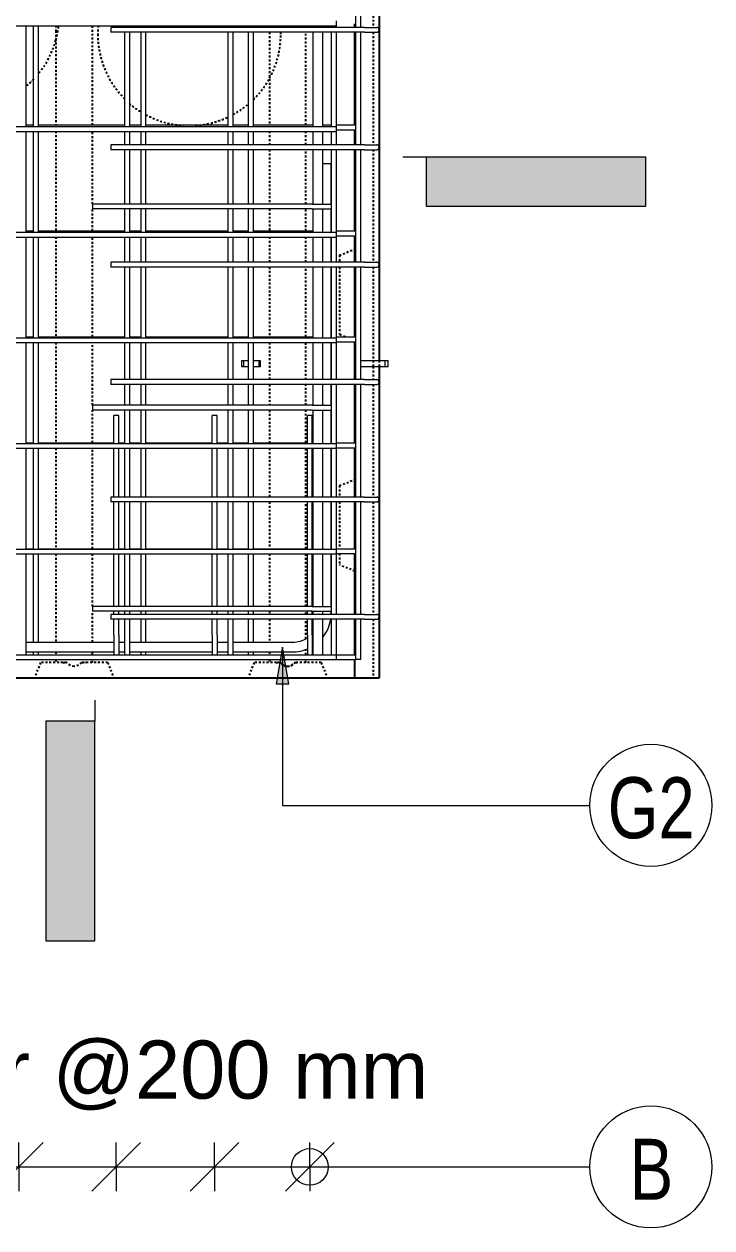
# Model space of a CAD drawing. Header units: millimetres. Extents: x -1209 to 17985, y -2296 to 18684.
# Drawn here: x 2007 to 3134, y -2296 to -324 of the extents above; entities that cross this region are included whole.
import ezdxf

# ---------------------------------------------------------------- set-up
doc = ezdxf.new("R2010")
doc.units = ezdxf.units.MM
doc.linetypes.add('Dash', pattern=[6.36, 3.18, -3.18])
for name, color, linetype, lineweight in [('A-ANNO-DIMS', 211, 'Continuous', 9), ('A-ANNO-DIMS-40', 211, 'Continuous', 9), ('A-GENM', 13, 'Continuous', 18), ('A-WALL', 113, 'Continuous', 25), ('A-WALL-HDLN', 110, 'Dash', 25), ('G-ANNO-SYMB', 111, 'Continuous', 9), ('S-RBAR', 171, 'Continuous', 18), ('S-RBAR-IDEN', 171, 'Continuous', 9)]:
    doc.layers.add(name, color=color, linetype=linetype, lineweight=lineweight)
doc.styles.add('Arial', font='arial.ttf', dxfattribs={"height": 95.25})
doc.styles.add('Nirmala UI Semilight', font='NirmalaS.ttf', dxfattribs={"width": 0.8, "height": 100})
doc.dimstyles.new('Arrow_Filled_-_2_5_NI_UI_1', dxfattribs={"dimscale": 304.8, "dimtxt": 104.736395, "dimasz": 0.262467, "dimexe": 0.131234, "dimexo": 0.0625, "dimgap": 0.131234, "dimtad": 1, "dimdec": 4, "dimzin": 0, "dimdsep": 46, "dimtxsty": 'Arial', "dimblk1": 'OBLIQUE', "dimblk2": 'OBLIQUE', "dimsah": 1, "dimcen": 0.09, "dimazin": 0, "dimtfac": 1, "dimtdec": 4, "dimtix": 1, "dimtmove": 0, "dimatfit": 3, "dimfxl": 0.131234, "dimfxlon": 1, "dimtvp": 1, "dimtolj": 1, "dimtzin": 0, "dimarcsym": 2})

# ---------------------------------------------------------------- blocks, each defined once
blk = doc.blocks.new('RR spread anchor face based - RR-SA-2_5-150-V1-Elevation Front Copy 1')
at = {"layer": 'A-GENM'}
for p, q in [((2363.8, 3050), (2366.3, 3050)), ((2363.8, 3040), (2363.8, 3050)), ((2366.3, 3040), (2363.8, 3040)), ((2366.3, 3050), (2374.7, 3050)), ((2366.3, 3050), (2366.3, 3040)), ((2374.7, 3040), (2366.3, 3040)), ((2382.7, 3050), (2391.3, 3050)), ((2391.3, 3040), (2382.7, 3040)), ((2391.3, 3050), (2393.8, 3050)), ((2391.3, 3050), (2391.3, 3040)), ((2393.8, 3040), (2391.3, 3040)), ((2393.8, 3050), (2393.8, 3040))]:
    blk.add_line(p, q, dxfattribs=at)
blk = doc.blocks.new('RR spread anchor face based - RR-SA-3_0-200-1726827-Elevation Front Copy 1')
at = {"layer": 'A-GENM'}
for p, q in [((2548.8, 3050), (2550.8, 3050)), ((2550.8, 3040), (2548.8, 3040)), ((2558.8, 3050), (2598.8, 3050)), ((2598.8, 3040), (2558.8, 3040)), ((2598.8, 3050), (2603.8, 3050)), ((2598.8, 3040), (2598.8, 3050)), ((2603.8, 3040), (2598.8, 3040)), ((2603.8, 3040), (2603.8, 3050))]:
    blk.add_line(p, q, dxfattribs=at)
blk = doc.blocks.new('M_Rebar Tag_rfa Dimension - ARROW-793927-Elevation Front Copy 1')
at = {"layer": 'S-RBAR-IDEN'}
blk.add_circle((342.6, -931.6), 100, dxfattribs=at)
blk = doc.blocks.new('DIMBLOCK79-Elevation Front Copy 1')
at = {"layer": 'A-ANNO-DIMS-40'}
for p, q in [((1819.4, -2196.1), (1859.4, -2156.1)), ((1819.4, -2196.1), (1819.4, -2156.1)), ((1998, -2196.1), (2038, -2156.1)), ((1998, -2196.1), (1998, -2156.1)), ((1819.4, -2196.1), (1779.4, -2236.1)), ((1819.4, -2196.1), (1998, -2196.1)), ((1819.4, -2196.1), (1819.4, -2236.1)), ((1998, -2196.1), (1958, -2236.1)), ((1998, -2196.1), (1998, -2236.1))]:
    blk.add_line(p, q, dxfattribs=at)
blk = doc.blocks.new('_Oblique')
at = {"color": 0, "linetype": 'ByBlock', "lineweight": -2}
blk.add_line((-0.5, -0.5), (0.5, 0.5), dxfattribs=at)
blk = doc.blocks.new('DIMBLOCK80-Elevation Front Copy 1')
at = {"layer": 'A-ANNO-DIMS-40'}
for p, q in [((1998, -2196.1), (2038, -2156.1)), ((1998, -2196.1), (1998, -2156.1)), ((2157.9, -2196.1), (2197.9, -2156.1)), ((2157.9, -2196.1), (2157.9, -2156.1)), ((1998, -2196.1), (1958, -2236.1)), ((1998, -2196.1), (2157.9, -2196.1)), ((1998, -2196.1), (1998, -2236.1)), ((2157.9, -2196.1), (2117.9, -2236.1)), ((2157.9, -2196.1), (2157.9, -2236.1))]:
    blk.add_line(p, q, dxfattribs=at)
blk = doc.blocks.new('DIMBLOCK81-Elevation Front Copy 1')
at = {"layer": 'A-ANNO-DIMS-40'}
for p, q in [((2157.9, -2196.1), (2197.9, -2156.1)), ((2157.9, -2196.1), (2157.9, -2156.1)), ((2319, -2196.1), (2359, -2156.1)), ((2319, -2196.1), (2319, -2156.1)), ((2157.9, -2196.1), (2117.9, -2236.1)), ((2157.9, -2196.1), (2319, -2196.1)), ((2157.9, -2196.1), (2157.9, -2236.1)), ((2319, -2196.1), (2279, -2236.1)), ((2319, -2196.1), (2319, -2236.1))]:
    blk.add_line(p, q, dxfattribs=at)
blk = doc.blocks.new('DIMBLOCK82-Elevation Front Copy 1')
at = {"layer": 'A-ANNO-DIMS-40'}
for p, q in [((2319, -2196.1), (2359, -2156.1)), ((2319, -2196.1), (2319, -2156.1)), ((2475.2, -2196.1), (2515.2, -2156.1)), ((2475.2, -2196.1), (2475.2, -2156.1)), ((2319, -2196.1), (2279, -2236.1)), ((2319, -2196.1), (2475.2, -2196.1)), ((2319, -2196.1), (2319, -2236.1)), ((2475.2, -2196.1), (2435.2, -2236.1)), ((2475.2, -2196.1), (2475.2, -2236.1))]:
    blk.add_line(p, q, dxfattribs=at)
blk = doc.blocks.new('M_Rebar Tag_rfa MARK - DOT 1_5-794230-Elevation Front Copy 1')
at = {"layer": 'S-RBAR-IDEN'}
blk.add_circle((3034.1, 4800.9), 100, dxfattribs=at)
blk = doc.blocks.new('Detail View - M_Section Tail - Filled Horizontal-14034-Elevation Front Copy 1')
at = {"layer": 'G-ANNO-SYMB'}
blk.add_hatch(color=256, dxfattribs=at).paths.add_polyline_path([(2042.6, -1465.7), (2122.6, -1465.7), (2122.6, -1825.7), (2042.6, -1825.7)])
for p, q in [((2042.6, -1465.7), (2042.6, -1825.7)), ((2122.6, -1465.7), (2042.6, -1465.7)), ((2122.6, -1825.7), (2122.6, -1465.7)), ((2042.6, -1825.7), (2122.6, -1825.7))]:
    blk.add_line(p, q, dxfattribs=at)

msp = doc.modelspace()

# ---------------------------------------------------------------- hatches: boundary and pattern name
at = {"layer": 'S-RBAR-IDEN'}
msp.add_hatch(color=256, dxfattribs=at).paths.add_polyline_path([(2430.31166, -1344.5), (2419.73204, -1404.5), (2440.89127, -1404.5)])

# ---------------------------------------------------------------- linework, layer by layer
at = {"layer": 'A-WALL'}
for p, q in [((2588.80383, 564.9), (2588.80383, -875.1)), ((2548.80383, -329.26826), (2548.80383, -323.44275)), ((2548.80383, -489.03563), (2548.80383, -337.26826)), ((2548.80383, -521.6146), (2548.80383, -497.03563)), ((2548.80383, -662.6285), (2548.80383, -529.6146)), ((2548.80383, -713.96095), (2548.80383, -670.6285)), ((2548.80383, -836.22138), (2548.80383, -721.96095)), ((2548.80383, -906.3073), (2548.80383, -844.22138)), ((2588.80383, -885.1), (2588.80383, -1395)), ((2548.80383, -1009.81425), (2548.80383, -914.3073)), ((2548.80383, -1098.65365), (2548.80383, -1017.81425)), ((2548.80383, -1183.40713), (2548.80383, -1106.65365)), ((2548.80383, -1291), (2548.80383, -1191.40713)), ((2548.80383, -1357), (2548.80383, -1299)), ((2548.80383, -1395), (2548.80383, -1365)), ((1088.80383, -1395), (2588.80383, -1395))]:
    msp.add_line(p, q, dxfattribs=at)
at = {"layer": 'A-WALL-HDLN'}
for p, q in [((2578.80125, -144.92191), (2578.80125, -329.26826)), ((2058.8071, -335), (2058.8071, -489.03563)), ((2118.8071, -489.03563), (2118.8071, -326.45162)), ((2408.8071, -326.45162), (2408.8071, -329.26826)), ((2468.8071, -329.26826), (2468.8071, -326.45162)), ((2408.8071, -337.26826), (2408.8071, -489.03563)), ((2468.8071, -489.03563), (2468.8071, -337.26826)), ((2578.80125, -337.26826), (2578.80125, -521.6146)), ((2058.8071, -499.54302), (2058.8071, -662.6285)), ((2118.8071, -618.58924), (2118.8071, -499.54302)), ((2408.8071, -499.54302), (2408.8071, -521.6146)), ((2468.8071, -521.6146), (2468.8071, -499.54302)), ((2408.8071, -529.6146), (2408.8071, -618.58924)), ((2468.8071, -618.58924), (2468.8071, -529.6146)), ((2578.80125, -529.6146), (2578.80125, -713.96095)), ((2118.8071, -662.6285), (2118.8071, -626.58924)), ((2408.8071, -626.58924), (2408.8071, -662.6285)), ((2468.8071, -662.6285), (2468.8071, -626.58924)), ((2058.8071, -672.63441), (2058.8071, -836.22138)), ((2118.8071, -836.22138), (2118.8071, -672.63441)), ((2408.8071, -672.63441), (2408.8071, -713.96095)), ((2468.8071, -713.96095), (2468.8071, -672.63441)), ((2523.80383, -702.5), (2548.75422, -692.51984)), ((2523.80383, -702.5), (2523.80383, -713.96095)), ((2408.8071, -721.96095), (2408.8071, -836.22138)), ((2468.8071, -836.22138), (2468.8071, -721.96095)), ((2523.80383, -721.96095), (2523.80383, -832.5)), ((2578.80125, -721.96095), (2578.80125, -875.05039)), ((2058.8071, -845.72581), (2058.8071, -1009.81425)), ((2118.8071, -948.23915), (2118.8071, -845.72581)), ((2408.8071, -845.72581), (2408.8071, -906.3073)), ((2468.8071, -906.3073), (2468.8071, -845.72581)), ((2533.10727, -836.22138), (2523.80383, -832.5)), ((2578.80125, -875.14961), (2578.80125, -885.05039)), ((2578.80125, -885.14961), (2578.80125, -906.3073)), ((2588.80383, -875.14961), (2588.80383, -885.05039)), ((2408.8071, -914.3073), (2408.8071, -948.23915)), ((2468.8071, -948.23915), (2468.8071, -914.3073)), ((2578.80125, -914.3073), (2578.80125, -1098.65365)), ((2118.8071, -1009.81425), (2118.8071, -956.23915)), ((2408.8071, -956.23915), (2408.8071, -1009.81425)), ((2468.8071, -1009.81425), (2468.8071, -956.23915)), ((2058.8071, -1018.81721), (2058.8071, -1183.40713)), ((2118.8071, -1183.40713), (2118.8071, -1018.81721)), ((2408.8071, -1018.81721), (2408.8071, -1098.65365)), ((2468.8071, -1098.65365), (2468.8071, -1018.81721)), ((2523.80383, -1080), (2548.75422, -1070.01984)), ((2523.80383, -1080), (2523.80383, -1098.65365)), ((2408.8071, -1106.65365), (2408.8071, -1183.40713)), ((2468.8071, -1183.40713), (2468.8071, -1106.65365)), ((2523.80383, -1106.65365), (2523.80383, -1183.40713)), ((2578.80125, -1106.65365), (2578.80125, -1291)), ((2058.8071, -1191.9086), (2058.8071, -1336.5)), ((2118.8071, -1277.88906), (2118.8071, -1191.9086)), ((2408.8071, -1191.9086), (2408.8071, -1277.88906)), ((2468.8071, -1277.88906), (2468.8071, -1191.9086)), ((2523.80383, -1191.40713), (2523.80383, -1210)), ((2548.75422, -1219.98016), (2523.80383, -1210)), ((2118.8071, -1336.5), (2118.8071, -1285.88906)), ((2408.8071, -1285.88906), (2408.8071, -1291)), ((2408.8071, -1299), (2408.8071, -1336.5)), ((2468.8071, -1291), (2468.8071, -1285.88906)), ((2468.8071, -1330.80643), (2468.8071, -1299)), ((2578.80125, -1299), (2578.80125, -1395)), ((2058.8071, -1352.5), (2058.8071, -1357)), ((2118.8071, -1357), (2118.8071, -1352.5)), ((2408.8071, -1352.5), (2408.8071, -1357)), ((2468.8071, -1357), (2468.8071, -1347.97654)), ((2033.80383, -1370), (2023.80383, -1395)), ((2076.81752, -1370), (2033.80383, -1370)), ((2058.8071, -1365), (2058.8071, -1370)), ((2070.20482, -1370), (2076.81752, -1370)), ((2100.79668, -1370), (2107.40938, -1370)), ((2143.80383, -1370), (2100.79668, -1370)), ((2118.8071, -1370), (2118.8071, -1365)), ((2143.80383, -1370), (2153.80383, -1395)), ((2383.80383, -1370), (2373.82367, -1394.95039)), ((2426.51983, -1370), (2383.80383, -1370)), ((2408.8071, -1365), (2408.8071, -1370)), ((2419.9498, -1370), (2426.51983, -1370)), ((2426.55374, -1370), (2427.12429, -1370)), ((2450.48992, -1370), (2451.06046, -1370)), ((2451.09438, -1370), (2457.6644, -1370)), ((2493.80383, -1370), (2451.09438, -1370)), ((2468.8071, -1370), (2468.8071, -1365)), ((2493.80383, -1370), (2503.78399, -1394.95039))]:
    msp.add_line(p, q, dxfattribs=at)
at = {"layer": 'A-WALL-HDLN', "flags": 128}
for points in [[(2058.8071, -326.45162), (2058.8071, -330.01104), (2058.8071, -335)], [(2088.8071, -1376.25), (2085.72899, -1375.85417), (2082.68338, -1374.67088), (2079.7024, -1372.71259), (2076.81752, -1370)], [(2100.79668, -1370), (2097.9118, -1372.71259), (2094.93083, -1374.67088), (2091.88521, -1375.85417), (2088.8071, -1376.25)], [(2438.8071, -1376.57929), (2435.64805, -1376.16232), (2432.52413, -1374.91603), (2429.47007, -1372.85428), (2426.51983, -1370)], [(2427.12429, -1370), (2429.94129, -1372.57078), (2432.84688, -1374.42563), (2435.81203, -1375.546), (2438.8071, -1375.92071)], [(2438.8071, -1375.92071), (2441.80217, -1375.546), (2444.76732, -1374.42563), (2447.67291, -1372.57078), (2450.48992, -1370)], [(2451.09438, -1370), (2448.14414, -1372.85428), (2445.09008, -1374.91603), (2441.96615, -1376.16232), (2438.8071, -1376.57929)]]:
    msp.add_lwpolyline(points, dxfattribs=at)
at = {"layer": 'A-WALL-HDLN'}
for centre, start, end in [((1914.41051, -309.94055), 344.55688825, 353.62061206), ((2277.64454, -340.35275), 174.62901527, 180), ((2277.64454, -340.35275), 4.28272027, 5.37098473), ((1914.41051, -309.94055), 321.27125593, 344.45757061), ((2277.64454, -340.35275), 180, 225), ((2277.64454, -340.35275), 331.30966318, 0), ((2277.64454, -340.35275), 0, 1.19175763), ((1914.41051, -309.94055), 310.15524968, 316.23723294), ((2277.64454, -340.35275), 314.50407297, 331.21034553), ((2277.64454, -340.35275), 229.01623658, 238.02930054), ((2277.64454, -340.35275), 241.62473351, 266.13453237), ((2277.64454, -340.35275), 298.63404859, 310.64133127), ((2277.64454, -340.35275), 273.86546763, 295.31703709)]:
    msp.add_arc(centre, 150, start, end, dxfattribs=at)
at = {"layer": 'G-ANNO-SYMB'}
for p, q in [((2665.89886, -541.82024), (2627.58763, -541.82024)), ((2122.61565, -1431.43096), (2122.61565, -1465.68026))]:
    msp.add_line(p, q, dxfattribs=at)
at = {"layer": 'S-RBAR'}
for p, q in [((2550.80383, -329.26826), (2550.80383, -144.92191)), ((2558.80383, -329.26826), (2558.80383, -144.92191)), ((1496.65508, -326.45162), (2518.80383, -326.45162)), ((2010.44272, -491.54302), (2010.44272, -326.45162)), ((2022.44272, -491.54302), (2022.44272, -326.45162)), ((2030.44272, -491.54302), (2030.44272, -326.45162)), ((2564.80383, -329.26826), (2148.80383, -329.26826)), ((2148.80383, -329.26826), (2148.80383, -337.26826)), ((2171.89642, -329.26826), (2171.89642, -326.45162)), ((2179.89642, -329.26826), (2179.89642, -326.45162)), ((2198.56309, -329.26826), (2198.56309, -326.45162)), ((2206.56309, -329.26826), (2206.56309, -326.45162)), ((2341.35013, -329.26826), (2341.35013, -326.45162)), ((2349.35013, -329.26826), (2349.35013, -326.45162)), ((2374.68346, -329.26826), (2374.68346, -326.45162)), ((2382.68346, -329.26826), (2382.68346, -326.45162)), ((2480.54964, -329.26826), (2480.54964, -326.45162)), ((2496.54964, -329.26826), (2496.54964, -326.45162)), ((2510.80383, -329.26826), (2510.80383, -326.45162)), ((2518.80383, -326.45162), (2518.80383, -318.45162)), ((2518.80383, -329.26826), (2518.80383, -326.45162)), ((2564.80383, -329.26826), (2584.80383, -329.26826)), ((2564.80383, -337.26826), (2148.80383, -337.26826)), ((2171.89642, -491.54302), (2171.89642, -337.26826)), ((2179.89642, -491.54302), (2179.89642, -337.26826)), ((2198.56309, -491.54302), (2198.56309, -337.26826)), ((2206.56309, -491.54302), (2206.56309, -337.26826)), ((2341.35013, -491.54302), (2341.35013, -337.26826)), ((2349.35013, -491.54302), (2349.35013, -337.26826)), ((2374.68346, -491.54302), (2374.68346, -337.26826)), ((2382.68346, -491.54302), (2382.68346, -337.26826)), ((2480.54964, -491.54302), (2480.54964, -337.26826)), ((2496.54964, -491.54302), (2496.54964, -337.26826)), ((2510.80383, -491.54302), (2510.80383, -337.26826)), ((2518.80383, -491.54302), (2518.80383, -337.26826)), ((2550.80383, -521.6146), (2550.80383, -337.26826)), ((2558.80383, -521.6146), (2558.80383, -337.26826)), ((2564.80383, -337.26826), (2584.80383, -337.26826)), ((1482.32155, -491.54302), (2518.80383, -491.54302)), ((2010.44272, -489.03563), (2022.44272, -489.03563)), ((2030.44272, -489.03563), (2171.89642, -489.03563)), ((2179.89642, -489.03563), (2198.56309, -489.03563)), ((2206.56309, -489.03563), (2341.35013, -489.03563)), ((2349.35013, -489.03563), (2374.68346, -489.03563)), ((2382.68346, -489.03563), (2480.54964, -489.03563)), ((2496.54964, -489.03563), (2510.80383, -489.03563)), ((2518.80383, -489.03563), (2550.80383, -489.03563)), ((2518.80383, -499.54302), (2518.80383, -491.54302)), ((1546.26823, -499.54302), (2518.80383, -499.54302)), ((2010.44272, -664.63441), (2010.44272, -499.54302)), ((2022.44272, -664.63441), (2022.44272, -499.54302)), ((2030.44272, -664.63441), (2030.44272, -499.54302)), ((2171.89642, -521.6146), (2171.89642, -499.54302)), ((2179.89642, -521.6146), (2179.89642, -499.54302)), ((2198.56309, -521.6146), (2198.56309, -499.54302)), ((2206.56309, -521.6146), (2206.56309, -499.54302)), ((2341.35013, -521.6146), (2341.35013, -499.54302)), ((2349.35013, -521.6146), (2349.35013, -499.54302)), ((2374.68346, -521.6146), (2374.68346, -499.54302)), ((2382.68346, -521.6146), (2382.68346, -499.54302)), ((2480.54964, -521.6146), (2480.54964, -499.54302)), ((2496.54964, -521.6146), (2496.54964, -499.54302)), ((2510.80383, -521.6146), (2510.80383, -499.54302)), ((2518.80383, -497.03563), (2550.80383, -497.03563)), ((2518.80383, -521.6146), (2518.80383, -499.54302)), ((2564.80383, -521.6146), (2148.80383, -521.6146)), ((2148.80383, -521.6146), (2148.80383, -529.6146)), ((2564.80383, -529.6146), (2148.80383, -529.6146)), ((2171.89642, -618.58924), (2171.89642, -529.6146)), ((2179.89642, -618.58924), (2179.89642, -529.6146)), ((2198.56309, -618.58924), (2198.56309, -529.6146)), ((2206.56309, -618.58924), (2206.56309, -529.6146)), ((2341.35013, -618.58924), (2341.35013, -529.6146)), ((2349.35013, -618.58924), (2349.35013, -529.6146)), ((2374.68346, -618.58924), (2374.68346, -529.6146)), ((2382.68346, -618.58924), (2382.68346, -529.6146)), ((2480.54964, -618.58924), (2480.54964, -529.6146)), ((2496.54964, -618.58924), (2496.54964, -529.6146)), ((2510.80383, -664.63441), (2510.80383, -529.6146)), ((2518.80383, -664.63441), (2518.80383, -529.6146)), ((2550.80383, -713.96095), (2550.80383, -529.6146)), ((2558.80383, -713.96095), (2558.80383, -529.6146)), ((2564.80383, -521.6146), (2584.80383, -521.6146)), ((2564.80383, -529.6146), (2584.80383, -529.6146)), ((2510.17515, -552.5), (2496.54964, -552.5)), ((2510.17515, -618.58924), (2510.17515, -552.5)), ((2478.80383, -618.58924), (2118.80383, -618.58924)), ((2118.80383, -618.58924), (2118.80383, -626.58924)), ((2478.80383, -626.58924), (2118.80383, -626.58924)), ((2171.89642, -664.63441), (2171.89642, -626.58924)), ((2179.89642, -664.63441), (2179.89642, -626.58924)), ((2198.56309, -664.63441), (2198.56309, -626.58924)), ((2206.56309, -664.63441), (2206.56309, -626.58924)), ((2341.35013, -664.63441), (2341.35013, -626.58924)), ((2349.35013, -664.63441), (2349.35013, -626.58924)), ((2374.68346, -664.63441), (2374.68346, -626.58924)), ((2382.68346, -664.63441), (2382.68346, -626.58924)), ((2478.80383, -618.58924), (2511.46261, -618.58924)), ((2478.80383, -626.58924), (2511.46261, -626.58924)), ((2480.54964, -664.63441), (2480.54964, -626.58924)), ((2496.54964, -664.63441), (2496.54964, -626.58924)), ((2510.17515, -664.63441), (2510.17515, -626.58924)), ((1540.80383, -664.63441), (2518.80383, -664.63441)), ((2010.44272, -662.6285), (2022.44272, -662.6285)), ((2030.44272, -662.6285), (2171.89642, -662.6285)), ((2179.89642, -662.6285), (2198.56309, -662.6285)), ((2206.56309, -662.6285), (2341.35013, -662.6285)), ((2349.35013, -662.6285), (2374.68346, -662.6285)), ((2382.68346, -662.6285), (2480.54964, -662.6285)), ((2510.17515, -662.6285), (2510.80383, -662.6285)), ((2518.80383, -662.6285), (2550.80383, -662.6285)), ((2518.80383, -672.63441), (2518.80383, -664.63441)), ((1540.80383, -672.63441), (2518.80383, -672.63441)), ((2010.44272, -837.72581), (2010.44272, -672.63441)), ((2022.44272, -837.72581), (2022.44272, -672.63441)), ((2030.44272, -837.72581), (2030.44272, -672.63441)), ((2171.89642, -713.96095), (2171.89642, -672.63441)), ((2179.89642, -713.96095), (2179.89642, -672.63441)), ((2198.56309, -713.96095), (2198.56309, -672.63441)), ((2206.56309, -713.96095), (2206.56309, -672.63441)), ((2341.35013, -713.96095), (2341.35013, -672.63441)), ((2349.35013, -713.96095), (2349.35013, -672.63441)), ((2374.68346, -713.96095), (2374.68346, -672.63441)), ((2382.68346, -713.96095), (2382.68346, -672.63441)), ((2480.54964, -713.96095), (2480.54964, -672.63441)), ((2496.54964, -713.96095), (2496.54964, -672.63441)), ((2510.17515, -713.96095), (2510.17515, -672.63441)), ((2510.80383, -713.96095), (2510.80383, -672.63441)), ((2518.80383, -670.6285), (2550.80383, -670.6285)), ((2518.80383, -713.96095), (2518.80383, -672.63441)), ((2564.80383, -713.96095), (2148.80383, -713.96095)), ((2148.80383, -713.96095), (2148.80383, -721.96095)), ((2564.80383, -721.96095), (2148.80383, -721.96095)), ((2171.89642, -837.72581), (2171.89642, -721.96095)), ((2179.89642, -837.72581), (2179.89642, -721.96095)), ((2198.56309, -837.72581), (2198.56309, -721.96095)), ((2206.56309, -837.72581), (2206.56309, -721.96095)), ((2341.35013, -837.72581), (2341.35013, -721.96095)), ((2349.35013, -837.72581), (2349.35013, -721.96095)), ((2374.68346, -837.72581), (2374.68346, -721.96095)), ((2382.68346, -837.72581), (2382.68346, -721.96095)), ((2480.54964, -837.72581), (2480.54964, -721.96095)), ((2496.54964, -837.72581), (2496.54964, -721.96095)), ((2510.17515, -837.72581), (2510.17515, -721.96095)), ((2510.80383, -837.72581), (2510.80383, -721.96095)), ((2518.80383, -837.72581), (2518.80383, -721.96095)), ((2550.80383, -906.3073), (2550.80383, -721.96095)), ((2558.80383, -906.3073), (2558.80383, -721.96095)), ((2564.80383, -713.96095), (2584.80383, -713.96095)), ((2564.80383, -721.96095), (2584.80383, -721.96095)), ((1540.80383, -837.72581), (2518.80383, -837.72581)), ((1540.80383, -845.72581), (2518.80383, -845.72581)), ((2010.44272, -836.22138), (2022.44272, -836.22138)), ((2010.44272, -1010.81721), (2010.44272, -845.72581)), ((2022.44272, -1010.81721), (2022.44272, -845.72581)), ((2030.44272, -836.22138), (2171.89642, -836.22138)), ((2030.44272, -1010.81721), (2030.44272, -845.72581)), ((2171.89642, -906.3073), (2171.89642, -845.72581)), ((2179.89642, -836.22138), (2198.56309, -836.22138)), ((2179.89642, -906.3073), (2179.89642, -845.72581)), ((2198.56309, -906.3073), (2198.56309, -845.72581)), ((2206.56309, -836.22138), (2341.35013, -836.22138)), ((2206.56309, -906.3073), (2206.56309, -845.72581)), ((2341.35013, -906.3073), (2341.35013, -845.72581)), ((2349.35013, -836.22138), (2374.68346, -836.22138)), ((2349.35013, -906.3073), (2349.35013, -845.72581)), ((2374.68346, -906.3073), (2374.68346, -845.72581)), ((2382.68346, -836.22138), (2480.54964, -836.22138)), ((2382.68346, -906.3073), (2382.68346, -845.72581)), ((2480.54964, -906.3073), (2480.54964, -845.72581)), ((2496.54964, -906.3073), (2496.54964, -845.72581)), ((2510.17515, -836.22138), (2510.80383, -836.22138)), ((2510.17515, -906.3073), (2510.17515, -845.72581)), ((2510.80383, -906.3073), (2510.80383, -845.72581)), ((2518.80383, -836.22138), (2550.80383, -836.22138)), ((2518.80383, -845.72581), (2518.80383, -837.72581)), ((2518.80383, -844.22138), (2550.80383, -844.22138)), ((2518.80383, -906.3073), (2518.80383, -845.72581)), ((2564.80383, -906.3073), (2148.80383, -906.3073)), ((2148.80383, -906.3073), (2148.80383, -914.3073)), ((2564.80383, -906.3073), (2584.80383, -906.3073)), ((2564.80383, -914.3073), (2148.80383, -914.3073)), ((2171.89642, -948.23915), (2171.89642, -914.3073)), ((2179.89642, -948.23915), (2179.89642, -914.3073)), ((2198.56309, -948.23915), (2198.56309, -914.3073)), ((2206.56309, -948.23915), (2206.56309, -914.3073)), ((2341.35013, -948.23915), (2341.35013, -914.3073)), ((2349.35013, -948.23915), (2349.35013, -914.3073)), ((2374.68346, -948.23915), (2374.68346, -914.3073)), ((2382.68346, -948.23915), (2382.68346, -914.3073)), ((2480.54964, -948.23915), (2480.54964, -914.3073)), ((2496.54964, -948.23915), (2496.54964, -914.3073)), ((2510.17515, -948.23915), (2510.17515, -914.3073)), ((2510.80383, -1010.81721), (2510.80383, -914.3073)), ((2518.80383, -1010.81721), (2518.80383, -914.3073)), ((2550.80383, -1098.65365), (2550.80383, -914.3073)), ((2558.80383, -1098.65365), (2558.80383, -914.3073)), ((2564.80383, -914.3073), (2584.80383, -914.3073)), ((2478.80383, -948.23915), (2118.80383, -948.23915)), ((2118.80383, -948.23915), (2118.80383, -956.23915)), ((2478.80383, -956.23915), (2118.80383, -956.23915)), ((2161.90629, -965), (2153.90629, -965)), ((2153.90629, -1010.81721), (2153.90629, -965)), ((2161.90629, -1010.81721), (2161.90629, -965)), ((2171.89642, -1010.81721), (2171.89642, -956.23915)), ((2179.89642, -1010.81721), (2179.89642, -956.23915)), ((2198.56309, -1010.81721), (2198.56309, -956.23915)), ((2206.56309, -1010.81721), (2206.56309, -956.23915)), ((2323.03501, -965), (2315.03501, -965)), ((2315.03501, -1010.81721), (2315.03501, -965)), ((2323.03501, -1010.81721), (2323.03501, -965)), ((2341.35013, -1010.81721), (2341.35013, -956.23915)), ((2349.35013, -1010.81721), (2349.35013, -956.23915)), ((2374.68346, -1010.81721), (2374.68346, -956.23915)), ((2382.68346, -1010.81721), (2382.68346, -956.23915)), ((2479.16373, -965), (2471.16373, -965)), ((2471.16373, -1010.81721), (2471.16373, -965)), ((2478.80383, -948.23915), (2511.46261, -948.23915)), ((2478.80383, -956.23915), (2511.46261, -956.23915)), ((2479.16373, -1010.81721), (2479.16373, -965)), ((2480.54964, -1010.81721), (2480.54964, -956.23915)), ((2496.54964, -1010.81721), (2496.54964, -956.23915)), ((2510.17515, -1010.81721), (2510.17515, -956.23915)), ((1540.80383, -1010.81721), (2518.80383, -1010.81721)), ((1540.80383, -1018.81721), (2518.80383, -1018.81721)), ((2010.44272, -1009.81425), (2022.44272, -1009.81425)), ((2010.44272, -1183.9086), (2010.44272, -1018.81721)), ((2022.44272, -1183.9086), (2022.44272, -1018.81721)), ((2030.44272, -1009.81425), (2153.90629, -1009.81425)), ((2030.44272, -1183.9086), (2030.44272, -1018.81721)), ((2153.90629, -1098.65365), (2153.90629, -1018.81721)), ((2161.90629, -1009.81425), (2171.89642, -1009.81425)), ((2161.90629, -1098.65365), (2161.90629, -1018.81721)), ((2171.89642, -1098.65365), (2171.89642, -1018.81721)), ((2179.89642, -1009.81425), (2198.56309, -1009.81425)), ((2179.89642, -1098.65365), (2179.89642, -1018.81721)), ((2198.56309, -1098.65365), (2198.56309, -1018.81721)), ((2206.56309, -1009.81425), (2315.03501, -1009.81425)), ((2206.56309, -1098.65365), (2206.56309, -1018.81721)), ((2315.03501, -1098.65365), (2315.03501, -1018.81721)), ((2323.03501, -1009.81425), (2341.35013, -1009.81425)), ((2323.03501, -1098.65365), (2323.03501, -1018.81721)), ((2341.35013, -1098.65365), (2341.35013, -1018.81721)), ((2349.35013, -1009.81425), (2374.68346, -1009.81425)), ((2349.35013, -1098.65365), (2349.35013, -1018.81721)), ((2374.68346, -1098.65365), (2374.68346, -1018.81721)), ((2382.68346, -1009.81425), (2471.16373, -1009.81425)), ((2382.68346, -1098.65365), (2382.68346, -1018.81721)), ((2471.16373, -1098.65365), (2471.16373, -1018.81721)), ((2479.16373, -1009.81425), (2480.54964, -1009.81425)), ((2479.16373, -1098.65365), (2479.16373, -1018.81721)), ((2480.54964, -1098.65365), (2480.54964, -1018.81721)), ((2496.54964, -1098.65365), (2496.54964, -1018.81721)), ((2510.17515, -1009.81425), (2510.80383, -1009.81425)), ((2510.17515, -1098.65365), (2510.17515, -1018.81721)), ((2510.80383, -1098.65365), (2510.80383, -1018.81721)), ((2518.80383, -1009.81425), (2550.80383, -1009.81425)), ((2518.80383, -1018.81721), (2518.80383, -1010.81721)), ((2518.80383, -1017.81425), (2550.80383, -1017.81425)), ((2518.80383, -1098.65365), (2518.80383, -1018.81721)), ((2564.80383, -1098.65365), (2148.80383, -1098.65365)), ((2148.80383, -1098.65365), (2148.80383, -1106.65365)), ((2564.80383, -1098.65365), (2584.80383, -1098.65365)), ((2564.80383, -1106.65365), (2148.80383, -1106.65365)), ((2153.90629, -1183.9086), (2153.90629, -1106.65365)), ((2161.90629, -1183.9086), (2161.90629, -1106.65365)), ((2171.89642, -1183.9086), (2171.89642, -1106.65365)), ((2179.89642, -1183.9086), (2179.89642, -1106.65365)), ((2198.56309, -1183.9086), (2198.56309, -1106.65365)), ((2206.56309, -1183.9086), (2206.56309, -1106.65365)), ((2315.03501, -1183.9086), (2315.03501, -1106.65365)), ((2323.03501, -1183.9086), (2323.03501, -1106.65365)), ((2341.35013, -1183.9086), (2341.35013, -1106.65365)), ((2349.35013, -1183.9086), (2349.35013, -1106.65365)), ((2374.68346, -1183.9086), (2374.68346, -1106.65365)), ((2382.68346, -1183.9086), (2382.68346, -1106.65365)), ((2471.16373, -1183.9086), (2471.16373, -1106.65365)), ((2479.16373, -1183.9086), (2479.16373, -1106.65365)), ((2480.54964, -1183.9086), (2480.54964, -1106.65365)), ((2496.54964, -1183.9086), (2496.54964, -1106.65365)), ((2510.17515, -1183.9086), (2510.17515, -1106.65365)), ((2510.80383, -1183.9086), (2510.80383, -1106.65365)), ((2518.80383, -1183.9086), (2518.80383, -1106.65365)), ((2550.80383, -1291), (2550.80383, -1106.65365)), ((2558.80383, -1291), (2558.80383, -1106.65365)), ((2564.80383, -1106.65365), (2584.80383, -1106.65365)), ((2010.44272, -1183.40713), (2022.44272, -1183.40713)), ((2030.44272, -1183.40713), (2153.90629, -1183.40713)), ((2161.90629, -1183.40713), (2171.89642, -1183.40713)), ((2179.89642, -1183.40713), (2198.56309, -1183.40713)), ((2206.56309, -1183.40713), (2315.03501, -1183.40713)), ((2323.03501, -1183.40713), (2341.35013, -1183.40713)), ((2349.35013, -1183.40713), (2374.68346, -1183.40713)), ((2382.68346, -1183.40713), (2471.16373, -1183.40713)), ((2479.16373, -1183.40713), (2480.54964, -1183.40713)), ((2510.17515, -1183.40713), (2510.80383, -1183.40713)), ((2518.80383, -1183.40713), (2550.80383, -1183.40713)), ((1540.80383, -1183.9086), (2518.80383, -1183.9086)), ((1540.80383, -1191.9086), (2518.80383, -1191.9086)), ((2010.44272, -1357), (2010.44272, -1191.9086)), ((2022.44272, -1336.5), (2022.44272, -1191.9086)), ((2030.44272, -1336.5), (2030.44272, -1191.9086)), ((2153.90629, -1277.88906), (2153.90629, -1191.9086)), ((2161.90629, -1277.88906), (2161.90629, -1191.9086)), ((2171.89642, -1277.88906), (2171.89642, -1191.9086)), ((2179.89642, -1277.88906), (2179.89642, -1191.9086)), ((2198.56309, -1277.88906), (2198.56309, -1191.9086)), ((2206.56309, -1277.88906), (2206.56309, -1191.9086)), ((2315.03501, -1277.88906), (2315.03501, -1191.9086)), ((2323.03501, -1277.88906), (2323.03501, -1191.9086)), ((2341.35013, -1277.88906), (2341.35013, -1191.9086)), ((2349.35013, -1277.88906), (2349.35013, -1191.9086)), ((2374.68346, -1277.88906), (2374.68346, -1191.9086)), ((2382.68346, -1277.88906), (2382.68346, -1191.9086)), ((2471.16373, -1277.88906), (2471.16373, -1191.9086)), ((2479.16373, -1277.88906), (2479.16373, -1191.9086)), ((2480.54964, -1277.88906), (2480.54964, -1191.9086)), ((2496.54964, -1277.88906), (2496.54964, -1191.9086)), ((2510.17515, -1277.88906), (2510.17515, -1191.9086)), ((2510.80383, -1291), (2510.80383, -1191.9086)), ((2518.80383, -1191.9086), (2518.80383, -1183.9086)), ((2518.80383, -1191.40713), (2550.80383, -1191.40713)), ((2518.80383, -1291), (2518.80383, -1191.9086)), ((2478.80383, -1277.88906), (2118.80383, -1277.88906)), ((2118.80383, -1277.88906), (2118.80383, -1285.88906)), ((2478.80383, -1277.88906), (2511.46261, -1277.88906)), ((2478.80383, -1285.88906), (2118.80383, -1285.88906)), ((2564.80383, -1291), (2148.80383, -1291)), ((2148.80383, -1291), (2148.80383, -1299)), ((2564.80383, -1299), (2148.80383, -1299)), ((2153.90629, -1291), (2153.90629, -1285.88906)), ((2153.90629, -1325), (2153.90629, -1299)), ((2161.90629, -1291), (2161.90629, -1285.88906)), ((2161.90629, -1325), (2161.90629, -1299)), ((2171.89642, -1291), (2171.89642, -1285.88906)), ((2171.89642, -1357), (2171.89642, -1299)), ((2179.89642, -1291), (2179.89642, -1285.88906)), ((2179.89642, -1357), (2179.89642, -1299)), ((2198.56309, -1291), (2198.56309, -1285.88906)), ((2198.56309, -1336.5), (2198.56309, -1299)), ((2206.56309, -1291), (2206.56309, -1285.88906)), ((2206.56309, -1336.5), (2206.56309, -1299)), ((2315.03501, -1291), (2315.03501, -1285.88906)), ((2315.03501, -1325), (2315.03501, -1299)), ((2323.03501, -1291), (2323.03501, -1285.88906)), ((2323.03501, -1325), (2323.03501, -1299)), ((2341.35013, -1291), (2341.35013, -1285.88906)), ((2341.35013, -1357), (2341.35013, -1299)), ((2349.35013, -1291), (2349.35013, -1285.88906)), ((2349.35013, -1357), (2349.35013, -1299)), ((2374.68346, -1291), (2374.68346, -1285.88906)), ((2374.68346, -1336.5), (2374.68346, -1299)), ((2382.68346, -1291), (2382.68346, -1285.88906)), ((2382.68346, -1336.5), (2382.68346, -1299)), ((2471.16373, -1291), (2471.16373, -1285.88906)), ((2471.16373, -1325), (2471.16373, -1299)), ((2478.80383, -1285.88906), (2511.46261, -1285.88906)), ((2479.16373, -1291), (2479.16373, -1285.88906)), ((2479.16373, -1325), (2479.16373, -1299)), ((2480.54964, -1291), (2480.54964, -1285.88906)), ((2480.54964, -1357), (2480.54964, -1299)), ((2496.54964, -1291), (2496.54964, -1285.88906)), ((2496.54964, -1357), (2496.54964, -1299)), ((2510.17515, -1289), (2510.17515, -1285.88906)), ((2510.80383, -1357), (2510.80383, -1299)), ((2518.80383, -1357), (2518.80383, -1299)), ((2550.80383, -1365), (2550.80383, -1299)), ((2558.80383, -1365), (2558.80383, -1299)), ((2564.80383, -1291), (2584.80383, -1291)), ((2564.80383, -1299), (2584.80383, -1299)), ((2010.44272, -1336.5), (2153.90629, -1336.5)), ((2153.90629, -1325), (2153.90629, -1357.65878)), ((2161.90629, -1325), (2161.90629, -1357.65878)), ((2161.90629, -1336.5), (2171.89642, -1336.5)), ((2179.89642, -1336.5), (2315.03501, -1336.5)), ((2315.03501, -1325), (2315.03501, -1357.65878)), ((2323.03501, -1325), (2323.03501, -1357.65878)), ((2323.03501, -1336.5), (2341.35013, -1336.5)), ((2349.35013, -1336.5), (2446.67515, -1336.5)), ((2471.16373, -1325), (2471.16373, -1357.65878)), ((2479.16373, -1325), (2479.16373, -1357.65878)), ((1475.84418, -1357), (2518.80383, -1357)), ((2010.44272, -1352.5), (2153.90629, -1352.5)), ((2022.44272, -1357), (2022.44272, -1352.5)), ((2030.44272, -1357), (2030.44272, -1352.5)), ((2161.90629, -1352.5), (2171.89642, -1352.5)), ((2179.89642, -1352.5), (2315.03501, -1352.5)), ((2198.56309, -1357), (2198.56309, -1352.5)), ((2206.56309, -1357), (2206.56309, -1352.5)), ((2323.03501, -1352.5), (2341.35013, -1352.5)), ((2349.35013, -1352.5), (2446.67515, -1352.5)), ((2374.68346, -1357), (2374.68346, -1352.5)), ((2382.68346, -1357), (2382.68346, -1352.5)), ((2518.80383, -1365), (2518.80383, -1357)), ((2518.80383, -1357), (2550.80383, -1357)), ((1475.84418, -1365), (2518.80383, -1365)), ((2518.80383, -1365), (2550.80383, -1365)), ((2558.80383, -1365), (2550.80383, -1365))]:
    msp.add_line(p, q, dxfattribs=at)
for centre, radius, start, end in [((2584.80383, -333.26826), 4, 75, 90), ((2584.80383, -333.26826), 4, 270, 90), ((2584.80383, -333.26826), 4, 15, 60), ((2584.80383, -333.26826), 4, 300, 345), ((2584.80383, -525.6146), 4, 75, 90), ((2584.80383, -525.6146), 4, 270, 90), ((2584.80383, -525.6146), 4, 15, 60), ((2584.80383, -525.6146), 4, 300, 345), ((2584.80383, -717.96095), 4, 75, 90), ((2584.80383, -717.96095), 4, 270, 90), ((2584.80383, -717.96095), 4, 15, 60), ((2584.80383, -717.96095), 4, 300, 345), ((2584.80383, -910.3073), 4, 75, 90), ((2584.80383, -910.3073), 4, 270, 90), ((2584.80383, -910.3073), 4, 15, 60), ((2584.80383, -910.3073), 4, 300, 345), ((2584.80383, -1102.65365), 4, 75, 90), ((2584.80383, -1102.65365), 4, 270, 90), ((2584.80383, -1102.65365), 4, 15, 60), ((2584.80383, -1102.65365), 4, 300, 345), ((2446.67515, -1289), 63.5, 322.39229572, 350.8731418), ((2446.67515, -1289), 63.5, 358.17462836, 360), ((2584.80383, -1295), 4, 75, 90), ((2584.80383, -1295), 4, 270, 90), ((2584.80383, -1295), 4, 15, 60), ((2584.80383, -1295), 4, 300, 345), ((2446.67515, -1289), 47.5, 270, 301.12615008), ((2446.67515, -1289), 47.5, 313.32428176, 315), ((2446.67515, -1289), 63.5, 270, 292.88792138), ((2446.67515, -1289), 63.5, 300.84239573, 302.42313462)]:
    msp.add_arc(centre, radius, start, end, dxfattribs=at)
at = {"layer": 'S-RBAR-IDEN'}
for p, q in [((2430.31166, -1344.5), (2419.73204, -1404.5)), ((2440.89127, -1404.5), (2430.31166, -1344.5)), ((2430.31166, -1344.5), (2430.31166, -1603.85377)), ((2419.73204, -1404.5), (2440.89127, -1404.5)), ((2430.31166, -1603.85377), (2934.14373, -1603.85377)), ((2475.12514, -2196.13277), (2934.14373, -2196.13277))]:
    msp.add_line(p, q, dxfattribs=at)
msp.add_circle((2475.12514, -2196.13277), 30, dxfattribs=at)

# ---------------------------------------------------------------- block references
at = {"layer": 'A-GENM'}
for name in ['RR spread anchor face based - RR-SA-2_5-150-V1-Elevation Front Copy 1', 'RR spread anchor face based - RR-SA-3_0-200-1726827-Elevation Front Copy 1']:
    msp.add_blockref(name, (0, -3925.1), dxfattribs=at)
at = {"layer": 'G-ANNO-SYMB', "rotation": 90.00000000000053}
msp.add_blockref('Detail View - M_Section Tail - Filled Horizontal-14034-Elevation Front Copy 1', (1200.2186, -2664.43589), dxfattribs=at)
at = {"layer": 'G-ANNO-SYMB'}
msp.add_blockref('Detail View - M_Section Tail - Filled Horizontal-14034-Elevation Front Copy 1', (0, 0), dxfattribs=at)
at = {"layer": 'S-RBAR-IDEN'}
for name, p in [('M_Rebar Tag_rfa Dimension - ARROW-793927-Elevation Front Copy 1', (2691.49488, -672.21218)), ('M_Rebar Tag_rfa MARK - DOT 1_5-794230-Elevation Front Copy 1', (0, -6997.06786))]:
    msp.add_blockref(name, p, dxfattribs=at)

# ---------------------------------------------------------------- texts
at = {"layer": 'S-RBAR-IDEN', "char_height": 100, "attachment_point": 1, "style": 'Nirmala UI Semilight'}
for s, insert, width in [('G2', (2963.29457, -1557.77187), 164.1856), ('B', (2999.29457, -2150.05087), 76.962)]:
    msp.add_mtext(s, dxfattribs=dict(at, insert=insert, width=width))

# ---------------------------------------------------------------- dimensions: what is measured, and where the dimension line sits
at = {"layer": 'A-ANNO-DIMS'}
for base, p1, p2, override, picture, middle in [((1998.02757, -2196.10892), (1819.39885, -2156.10892), (1998.02757, -2156.10892), {"dimpost": '<>', "dimfxl": 178.628718}, 'DIMBLOCK79-Elevation Front Copy 1', (1908.71321, -2107.47684)), ((2157.90629, -2196.10892), (1998.02757, -2156.10892), (2157.90629, -2156.10892), {"dimpost": '<>', "dimfxl": 159.878718}, 'DIMBLOCK80-Elevation Front Copy 1', (2077.96693, -2107.47684)), ((2319.03501, -2196.10892), (2157.90629, -2156.10892), (2319.03501, -2156.10892), {"dimpost": '<>', "dimfxl": 161.128718}, 'DIMBLOCK81-Elevation Front Copy 1', (2238.47065, -2107.47684)), ((2475.16373, -2196.10892), (2319.03501, -2156.10892), (2475.16373, -2156.10892), {"dimpost": '<>', "dimfxl": 156.128718}, 'DIMBLOCK82-Elevation Front Copy 1', (2397.09937, -2107.47684))]:
    dim = msp.add_linear_dim(base=base, p1=p1, p2=p2, dimstyle='Arrow_Filled_-_2_5_NI_UI_1', override=override, dxfattribs=at)
    dim.commit()
    dim.dimension.update_dxf_attribs({"geometry": picture, "text_midpoint": middle})

# ---------------------------------------------------------------- next in the draw order: texts
at = {"layer": 'S-RBAR-IDEN', "insert": (1484.3503, -1989.11461), "char_height": 95.25, "width": 1452.65775, "attachment_point": 1, "style": 'Arial', "bg_fill": 3, "box_fill_scale": 0, "bg_fill_color": 256, "bg_fill_true_color": 3254780160, "bg_fill_transparency": 256}
msp.add_mtext('T8 U Bar @200 mm', dxfattribs=at)

doc.saveas('drawing.dxf')
